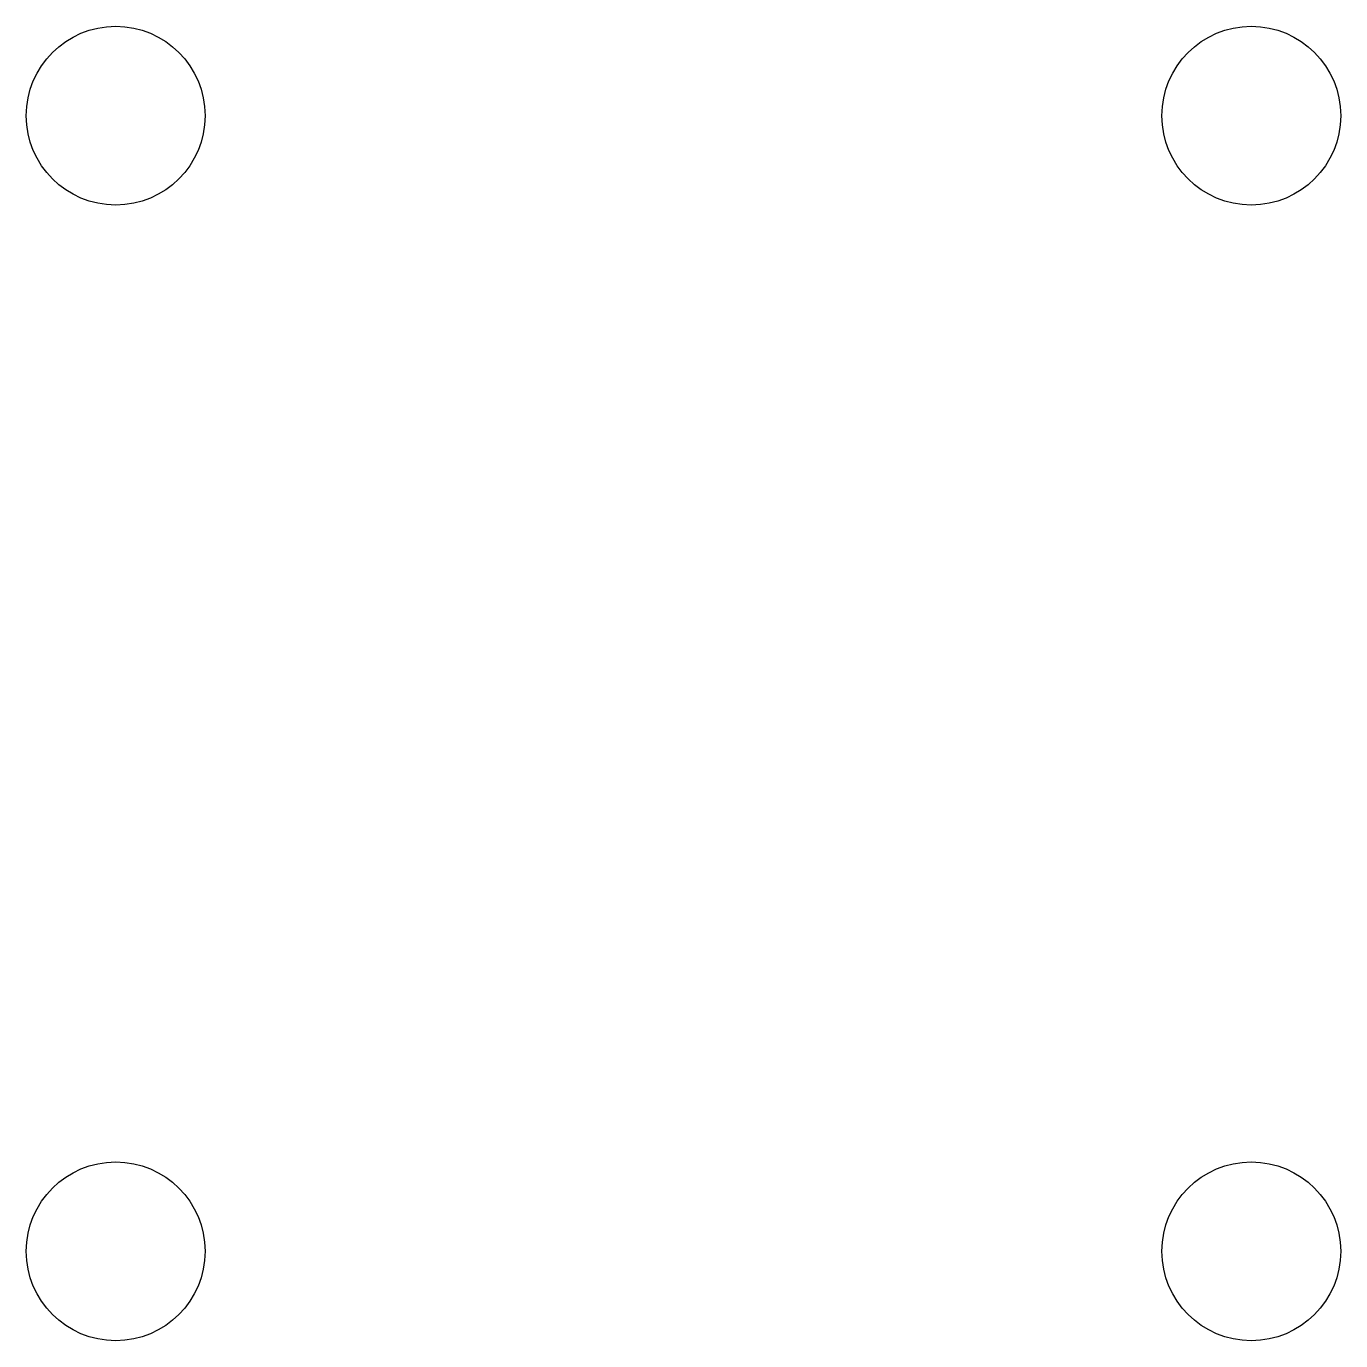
# Model space of a CAD drawing. Header units: millimetres. Extents: x -11 to 11, y -11 to 11.
import ezdxf

# ---------------------------------------------------------------- set-up
doc = ezdxf.new("R2010")
doc.units = ezdxf.units.MM
doc.header["$MEASUREMENT"] = 0

msp = doc.modelspace()

# ---------------------------------------------------------------- linework, layer by layer
for centre in [(-9.525, 9.525), (9.525, 9.525), (-9.525, -9.525), (9.525, -9.525)]:
    msp.add_circle(centre, 1.5)

doc.saveas('drawing.dxf')
